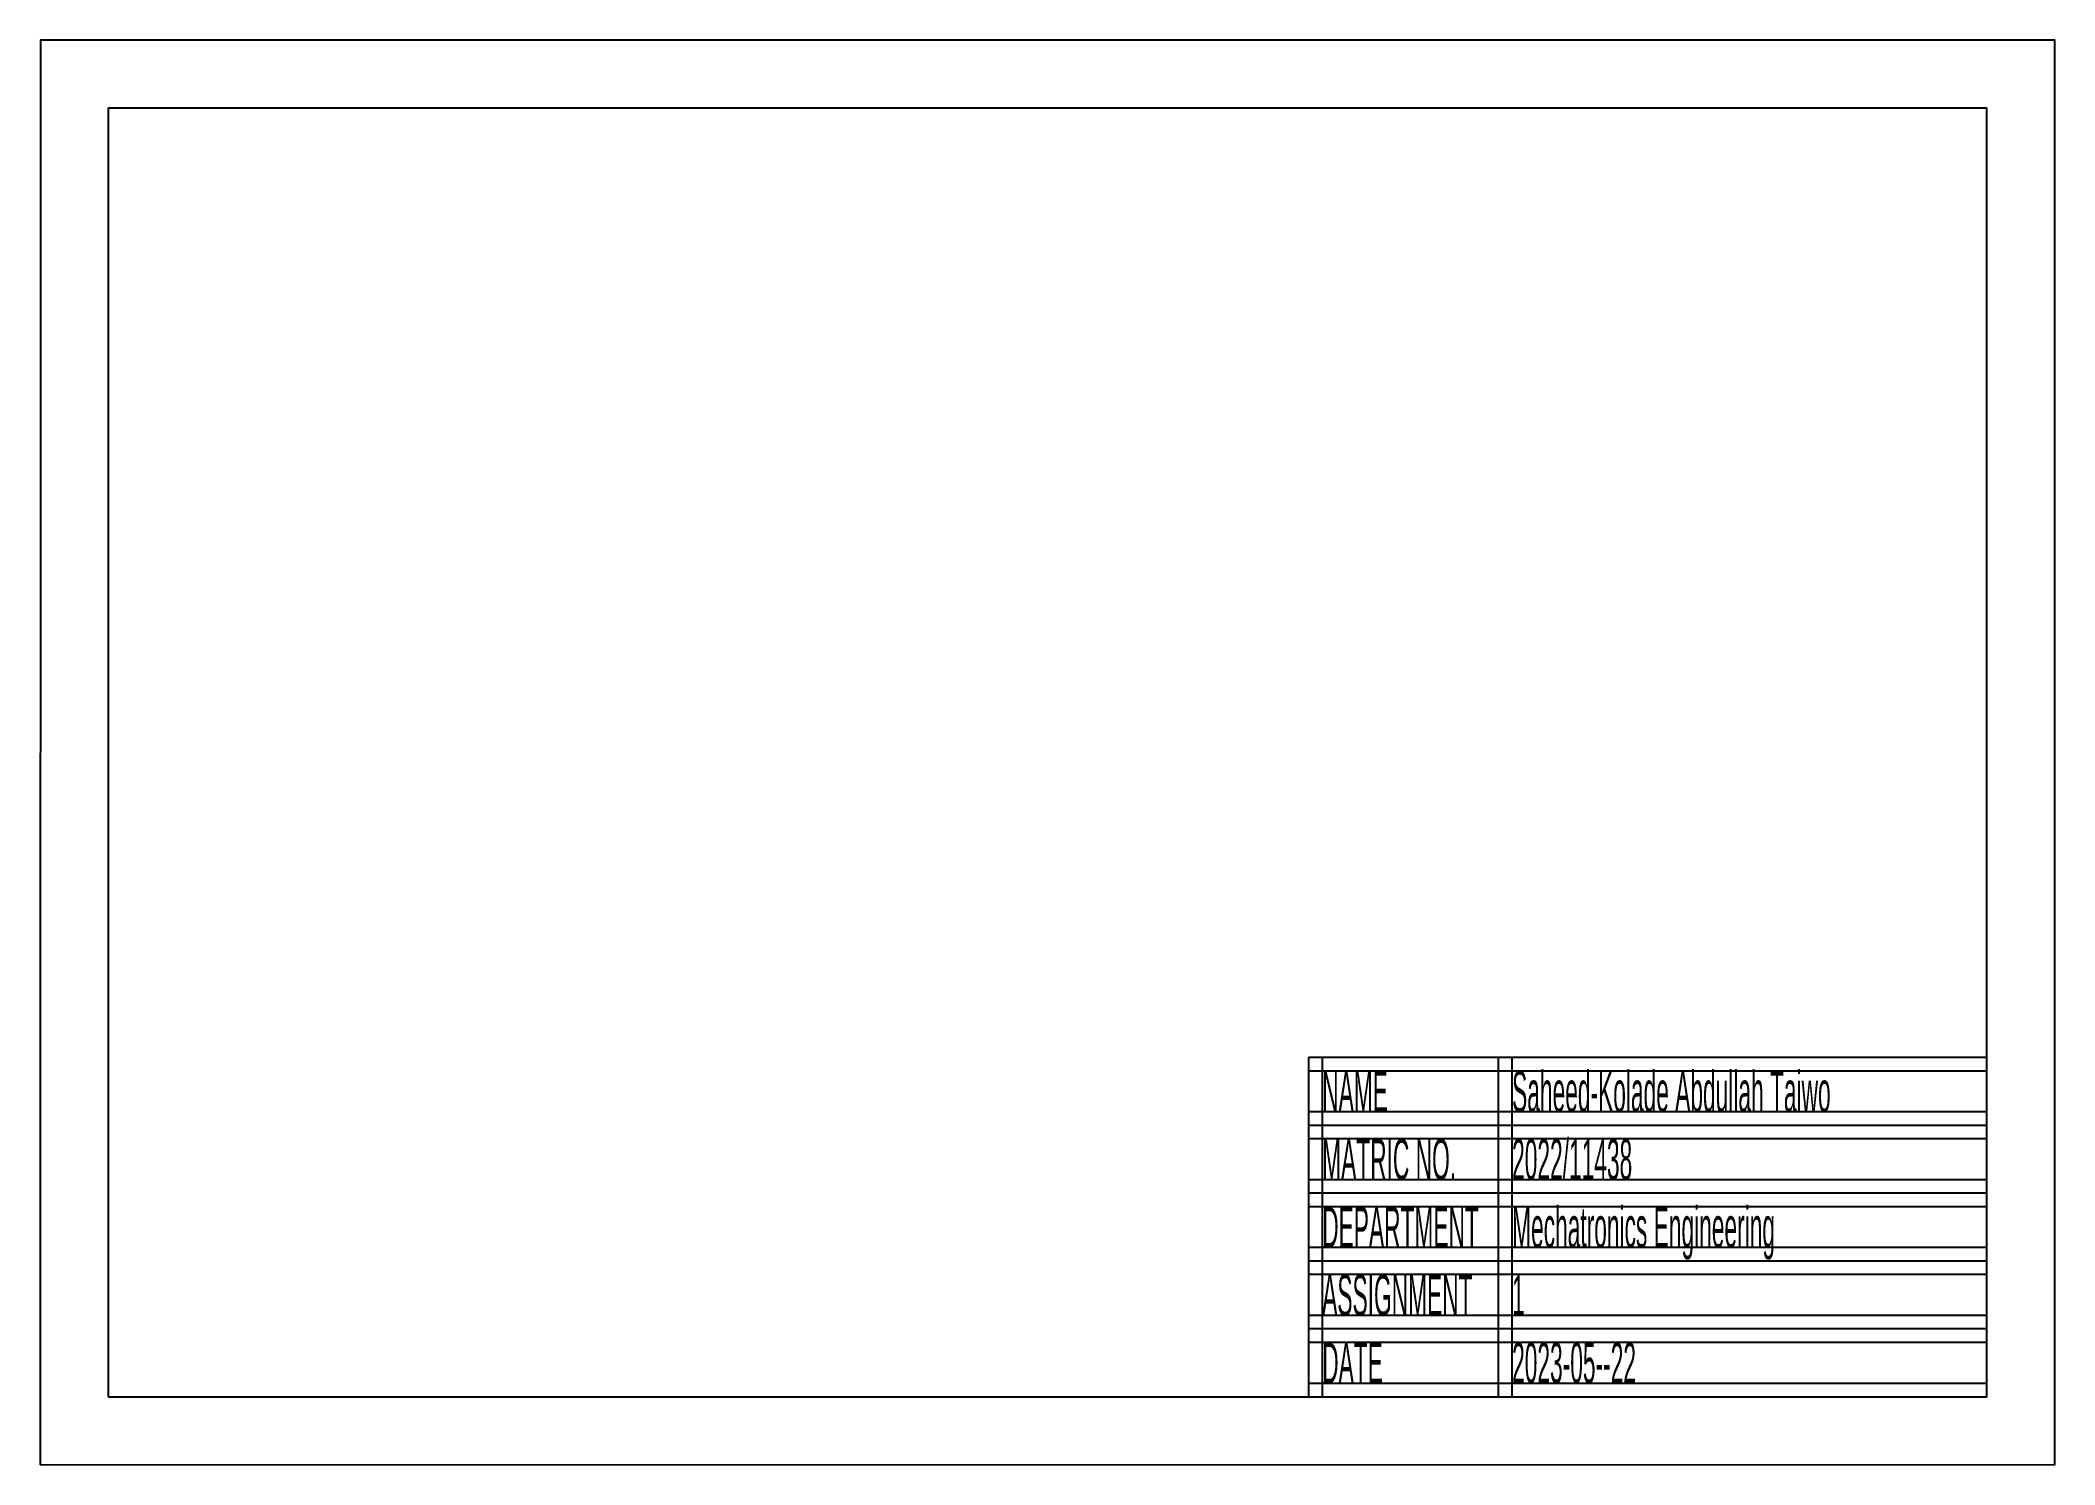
# Paper-space layout 'Layout1' of a CAD drawing. Header units: millimetres. Extents: x -20 to 277, y -7 to 202.
import ezdxf

# ---------------------------------------------------------------- set-up
doc = ezdxf.new("R2010")
doc.units = ezdxf.units.MM
doc.styles.add('Title Block', font='arial.ttf', dxfattribs={"width": 0.4, "height": 6})

psp = doc.layouts.get("Layout1")

# ---------------------------------------------------------------- linework, layer by layer
for p, q in [((267, 52.52), (167, 52.52)), ((167, 52.52), (167, 2.51)), ((267, 50.52), (167, 50.52)), ((169, 52.52), (169, 2.51)), ((195, 2.51), (195, 52.52)), ((197, 2.51), (197, 52.52)), ((267, 44.52), (167, 44.52)), ((267, 42.52), (167, 42.52)), ((267, 40.52), (167, 40.52)), ((267, 34.52), (167, 34.52)), ((267, 32.52), (167, 32.52)), ((267, 30.52), (167, 30.52)), ((267, 24.52), (167, 24.52)), ((267, 22.52), (167, 22.52)), ((267, 20.52), (167, 20.52)), ((267, 14.52), (167, 14.52)), ((267, 12.52), (167, 12.52)), ((267, 10.52), (167, 10.52)), ((265, 4.52), (267, 4.52))]:
    psp.add_line(p, q)
for points in [[(-20, -7.5), (277, -7.48), (277, 202.5), (-19.97, 202.5)], [(-10, 2.5), (267, 2.52), (267, 192.5), (-9.97, 192.5)]]:
    psp.add_lwpolyline(points, close=True)
psp.add_lwpolyline([(167, 4.51), (265, 4.52)])

# ---------------------------------------------------------------- texts
at = {"style": 'Title Block', "width": 0.4}
for s, p in [('NAME', (169, 44.52)), ('Saheed-Kolade Abdullah Taiwo', (197, 44.52)), ('MATRIC NO.', (169, 34.52)), ('2022/11438', (197, 34.52)), ('DEPARTMENT', (169, 24.52)), ('Mechatronics Engineering', (197, 24.52)), ('ASSIGNMENT', (169, 14.51)), ('1', (197, 14.52)), ('DATE', (169, 4.51)), ('2023-05--22', (197, 4.52))]:
    psp.add_text(s, height=6, dxfattribs=at).set_placement(p)

doc.saveas('drawing.dxf')
